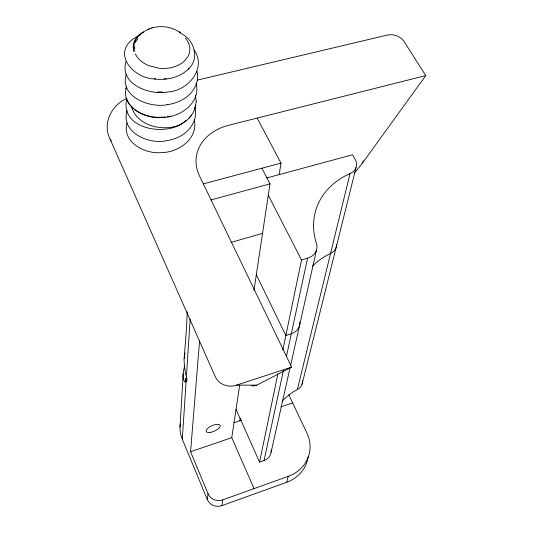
<?xml version="1.0" encoding="UTF-8"?>
<svg xmlns="http://www.w3.org/2000/svg" width="533" height="533" viewBox="0 0 533 533"><rect width="100%" height="100%" fill="white"/><g stroke="black" fill="none" stroke-linecap="round" stroke-linejoin="round"><path stroke-width="0.8" d="M134.716 47.197L134.736 48.603M187.256 311.712L186.477 328.834L184.065 359.815L184.411 366.018L185.751 375.059M184.684 365.385C183.718 370.528 181.093 378.463 185.411 382.348M180.014 427.166L183.185 373.886M308.047 456.828A36.164 32.859 13.1 0 1 286.674 482.305L221.848 505.657A11.173 10.427 4.7 0 1 207.317 499.588L182.313 439.272L190.154 319.187M184.118 358.383L185.038 353.026M207.317 499.588L208.023 493.731L190.561 451.751L199.609 340.54M194.985 108.652L196.224 101.623M254.074 488.621L231.762 437.666L239.617 385.532M253.961 290.325L269.998 183.865L261.903 168.221M221.848 505.657L222.727 499.861L288.253 476.355A36.557 33.106 13 0 0 306.995 433.182L288.799 394.806M239.81 420.757L240.19 418.345M279.159 174.611L280.998 163.125L257.173 118.086M133.796 47.17L134.043 45.678M271.177 450.125A11.733 10.673 11.3 0 1 264.048 460.559L259.571 462.131L277.94 373.626M282.83 350.081L301.525 259.977L268.286 195.225M264.048 460.559L283.449 370.315M286.421 356.497L307.561 258.185A15.983 12.939 11.5 0 0 316.435 243.508A83.794 66.272 16.8 0 1 350.028 173.598A15.137 11.606 12.8 0 0 355.165 159.374L352.546 154.783L266.6 178.002M271.15 451.991L290.105 367.523M290.638 365.138L316.449 250.23M282.09 401.229A61.821 55.199 19.5 0 1 297.367 389.57L350.028 173.598M302.031 384.326L356.064 167.522M195.884 105.148C194.765 111.37 191.014 116.787 186.23 120.798M286.674 482.305L288.253 476.355M355.897 171.346L362.52 162.991L363.259 160.826M127.081 110.631C120.378 132.184 148.667 144.703 166.356 140.732A34.971 27.563 -1.9 0 0 178.795 136.934C189.781 131.931 198.309 119.485 194.752 107.206M127.054 122.923C121.531 142.204 145.302 154.47 161.712 152.571C178.722 152.531 198.636 138.267 194.259 119.512M126.847 98.758C119.099 129.659 168.248 137.667 185.79 120.698M126.374 74.114C119.059 96.733 149.526 108.199 167.249 104.701M125.835 88.831L126.614 86.626C119.958 106.733 145.462 119.505 162.405 117.5C180.087 117.586 201.287 102.702 196.077 83.095M126.121 61.262C118.746 84.134 149.746 95.48 167.562 92.009C187.376 91.203 207.304 68.804 194.099 50.035M134.969 42.753L137.814 38.782M362.52 162.991L425.76 75.579L404.041 41.474C400.423 35.944 393.041 33.706 386.765 35.198L197.263 80.13M188.249 69.183C200.062 58.936 194.332 39.529 180.993 33.539M189.142 118.113L191.594 115.155M188.982 68.504C180.067 77.685 166.363 80.536 154.004 78.977C130.299 77.585 109.585 49.089 139.18 35.571M186.237 120.758L179.235 125.235M179.201 125.215C162.458 131.604 137.661 126.081 131.718 107.393M145.123 30.827L151.632 27.989M126.394 98.645C111.424 105.194 102.229 123.843 110.038 139.06L215.219 376.558C218.57 384.533 228.57 388.011 236.479 385.159L291.631 367.11L199.502 175.943A52.241 40.428 8 0 1 228.95 125.202L425.76 75.579M251.363 385.625L253.994 385.939L256.553 385.286L291.631 367.11M144.41 31.454C136.901 34.625 130.792 43.32 134.189 51.548L133.823 47.93M148.101 29.282L149.16 28.842M190.561 451.751L231.762 437.666M233.827 422.776L241.382 420.224M280.811 406.906L292.637 402.908M186.157 380.369L187.096 380.069M301.525 259.977L307.561 258.185M230.822 242.442L262.536 233.381M152.631 27.709C162.125 25.271 172.759 27.063 180.667 32.939L179.414 32.047L180.667 32.939M151.499 28.029L152.751 27.676M211.055 199.908L269.998 183.865M203.32 183.865L280.998 163.125M167.329 116.7L168.641 116.434M169.954 116.167L170.727 116.014M164.097 78.897L166.203 78.657M165.143 117.007L157.968 117.353L153.624 116.98M162.438 91.982L157.581 91.942M236.479 385.159L256.879 385.126M154.31 78.651L155.669 78.877M153.104 116.88C146.355 115.894 139.759 113.382 134.329 109.192M133.77 108.692L129.226 104.048L126.068 98.019M110.038 139.06L111.344 141.072M256.306 274.728L285.861 335.464L291.318 333.731A14.398 12.192 11.5 0 0 299.859 321.885M236.032 409.331L259.571 462.131M196.93 71.242C200.235 83.681 191.26 95.947 180.181 100.83A36.391 28.129 -1.4 0 1 167.255 104.728M195.411 95.28L196.224 101.656M222.727 499.861A11.3 10.513 4.9 0 1 208.023 493.731M182.313 439.272A36.011 32.426 5.1 0 1 180.267 423.922M302.471 380.782A11.273 9.847 13.2 0 1 297.367 389.57M312.498 266.127A75.619 62.681 17.5 0 1 330.547 253.488A13.711 11.053 12.9 0 0 336.603 244.68M186.55 376.458A15.877 3.091 72.4 0 1 186.557 381.421M185.431 378.463A15.89 2.772 77.6 0 1 185.184 381.548M135.355 53.953A28.069 20.187 4.4 0 0 149.093 65.779L159.327 68.277A28.076 20.187 4.4 0 0 181.933 63.041L184.238 61.188L187.729 56.891A28.076 20.187 4.4 0 0 185.291 38.03M133.876 48.929A28.069 20.187 4.4 0 1 136.188 39.082L137.8 36.877L142.131 33.079A28.076 20.187 4.4 0 1 144.103 31.893M355.804 171.34A68.031 37.223 -29.2 0 1 354.025 173.398M210.402 432.37A7.609 2.978 -23.8 0 0 220.182 425.487A7.609 2.978 -23.8 0 0 208.909 427.399A7.609 2.978 -23.8 0 0 210.402 432.37"/></g></svg>
